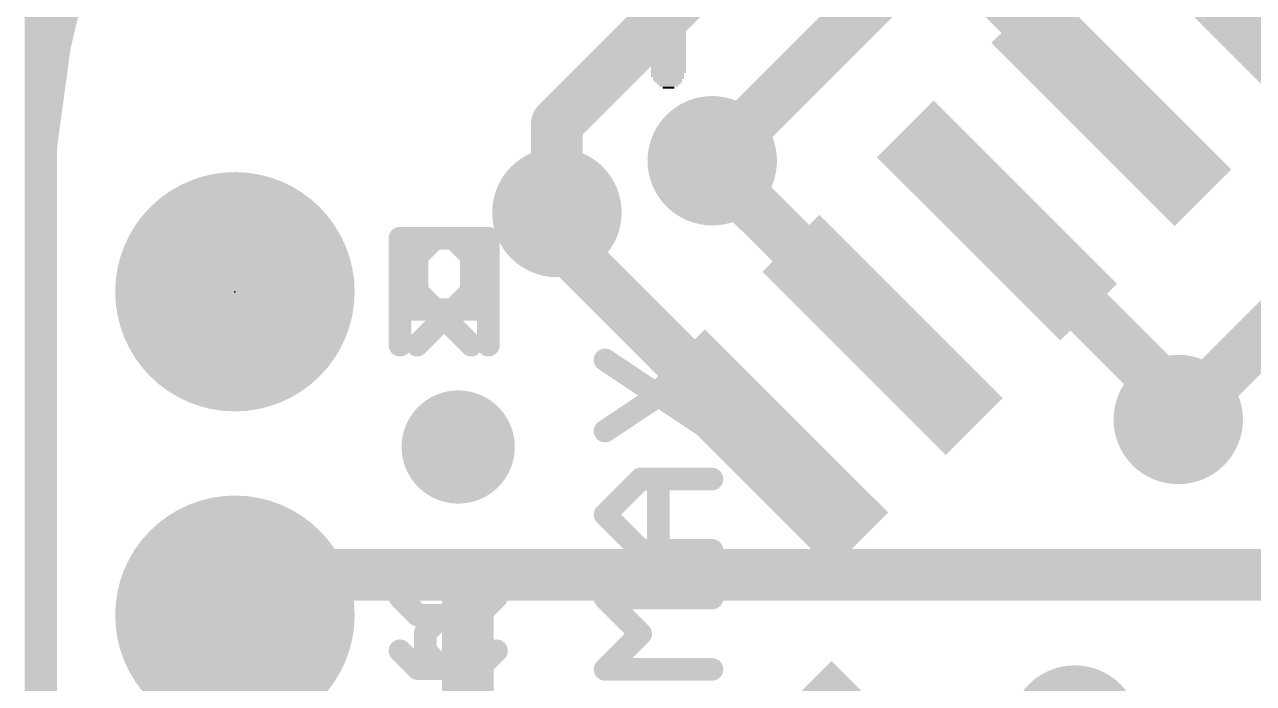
# Model space of a CAD drawing. Extents: x -33 to 81, y -19 to 22.
# Drawn here: x -0.13 to 9.52, y 10.39 to 15.56 of the extents above; entities that cross this region are included whole.
import ezdxf

# ---------------------------------------------------------------- set-up
doc = ezdxf.new("R2010")
doc.units = 0
for name, color, linetype in [('1', 12, 'CONTINUOUS'), ('16', 132, 'CONTINUOUS'), ('17', 110, 'CONTINUOUS'), ('18', 110, 'CONTINUOUS'), ('20', 53, 'CONTINUOUS'), ('21', 41, 'CONTINUOUS'), ('22', 40, 'CONTINUOUS'), ('23', 53, 'CONTINUOUS'), ('51', 53, 'CONTINUOUS')]:
    doc.layers.add(name, color=color, linetype=linetype)

# ---------------------------------------------------------------- blocks, each defined once
blk = doc.blocks.new('RECT')
blk.add_solid([(-0.5, -0.5), (0.5, -0.5), (-0.5, 0.5), (0.5, 0.5)])
blk = doc.blocks.new('ROUNDP')
at = {"const_width": 0.5}
blk.add_lwpolyline([(0, -0.25, 1), (0, 0.25, 1), (0, -0.25)], format="xyb", dxfattribs=at)
blk = doc.blocks.new('ROUNDV')
at = {"const_width": 0.5}
blk.add_lwpolyline([(0, -0.25, 1), (0, 0.25, 1), (0, -0.25)], format="xyb", dxfattribs=at)

msp = doc.modelspace()

# ---------------------------------------------------------------- linework, layer by layer
at = {"layer": '1'}
for points, const_width in [([(0, 0), (0, 21.844)], 0.254), ([(4.0513, 14.7828), (9.017, 19.7485)], 0.4064), ([(5.2705, 14.4907), (8.1153, 17.3355)], 0.4064), ([(4.0513, 14.7828), (4.0513, 14.0843)], 0.4064), ([(8.9281, 12.4587), (9.9949, 13.5255)], 0.4064), ([(3.3528, 11.2395), (1.7526, 11.2395)], 0.4064), ([(1.7526, 11.2395), (1.7526, 11.1506)], 0.4064), ([(16.2433, 11.2395), (3.3528, 11.2395)], 0.4064), ([(3.3528, 11.2395), (3.3528, 4.5085)], 0.4064), ([(1.7526, 11.1506), (1.524, 10.922)], 0.4064)]:
    msp.add_lwpolyline(points, dxfattribs=dict(at, const_width=const_width))
at = {"layer": '1', "const_width": 0.2032}
for points in [[(4.1529, 14.7828, 1), (3.9497, 14.7828)], [(3.9795, 14.8546, 1), (4.1231, 14.711)], [(5.1987, 14.5625, 1), (5.3423, 14.4189)], [(3.9497, 14.0843, 1), (4.1529, 14.0843)], [(8.8563, 12.5305, 1), (8.9999, 12.3869)], [(1.7526, 11.3411, 1), (1.7526, 11.1379)], [(1.8542, 11.2395, 1), (1.651, 11.2395)], [(3.3528, 11.3411, 1), (3.3528, 11.1379)], [(3.4544, 11.2395, 1), (3.2512, 11.2395)], [(3.3528, 11.1379, 1), (3.3528, 11.3411)], [(1.8244, 11.0788, 1), (1.6808, 11.2224)], [(1.651, 11.1506, 1), (1.8542, 11.1506)], [(1.4522, 10.9938, 1), (1.5958, 10.8502)]]:
    msp.add_lwpolyline(points, format="xyb", dxfattribs=at)
at = {"layer": '16'}
for points, const_width in [([(0, 21.844), (0, 0)], 0.254), ([(7.5311, 15.7915), (8.4036, 14.9189)], 0.4064), ([(5.2705, 14.4599), (5.2705, 14.4907)], 0.4064), ([(6.6076, 13.1229), (5.2705, 14.4599)], 0.4064), ([(4.0513, 13.8831), (4.0513, 14.0843)], 0.4064), ([(7.5056, 14.0209), (8.9281, 12.5984)], 0.4064), ([(5.7096, 12.2248), (4.0513, 13.8831)], 0.4064), ([(8.9281, 12.5984), (8.9281, 12.4587)], 0.4064)]:
    msp.add_lwpolyline(points, dxfattribs=dict(at, const_width=const_width))
at = {"layer": '16', "const_width": 0.2032}
for points in [[(8.3318, 14.8471, 1), (8.4755, 14.9908)], [(5.3721, 14.4907, 1), (5.1689, 14.4907)], [(5.3423, 14.5318, 1), (5.1987, 14.3881)], [(5.1689, 14.4599, 1), (5.3721, 14.4599)], [(4.1529, 14.0843, 1), (3.9497, 14.0843)], [(7.5774, 14.0927, 1), (7.4338, 13.9491)], [(4.1231, 13.9549, 1), (3.9795, 13.8113)], [(3.9497, 13.8831, 1), (4.1529, 13.8831)], [(6.5357, 13.051, 1), (6.6794, 13.1947)], [(9.0297, 12.5984, 1), (8.8265, 12.5984)], [(8.8563, 12.5266, 1), (8.9999, 12.6702)], [(8.8265, 12.4587, 1), (9.0297, 12.4587)], [(5.6377, 12.153, 1), (5.7814, 12.2967)]]:
    msp.add_lwpolyline(points, format="xyb", dxfattribs=at)
at = {"layer": '20'}
for points, const_width in [([(7.8105, 21.844, 0.4142), (0, 13.843)], 0.2032), ([(0.0508, 13.9065, 1), (-0.0508, 13.9065)], 0.1016), ([(0.0508, 13.843, 1), (-0.0508, 13.843)], 0.1016), ([(-0.0508, 13.8424, 1), (0.0508, 13.8436)], 0.1016), ([(-0.0508, 13.843, 1), (0.0508, 13.843)], 0.1016)]:
    msp.add_lwpolyline(points, format="xyb", dxfattribs=dict(at, const_width=const_width))
at = {"layer": '20', "const_width": 0.2032}
for points in [[(0, 13.843), (0, 13.9065)], [(0, 7.9375), (0, 13.843)]]:
    msp.add_lwpolyline(points, dxfattribs=at)
at = {"layer": '21', "const_width": 0.1778}
for points in [[(2.8194, 13.0429), (2.8194, 13.8818)], [(2.8194, 13.8818), (3.2389, 13.8818)], [(3.2389, 13.8818), (3.3787, 13.742)], [(3.3787, 13.742), (3.3787, 13.4624)], [(3.3787, 13.4624), (3.2389, 13.3225)], [(3.2389, 13.3225), (2.8194, 13.3225)], [(3.099, 13.3225), (3.3787, 13.0429)], [(4.4292, 12.3677), (5.2681, 12.9269)], [(4.4292, 12.9269), (5.2681, 12.3677)], [(4.4292, 11.7118), (4.7088, 11.9914)], [(4.7088, 11.9914), (5.2681, 11.9914)], [(4.8486, 11.4321), (4.8486, 11.9914)], [(4.7088, 11.4321), (4.4292, 11.7118)], [(5.2681, 11.4321), (4.7088, 11.4321)], [(2.9592, 11.3418), (2.8194, 11.202)], [(3.2389, 11.3418), (2.9592, 11.3418)], [(3.3787, 11.202), (3.2389, 11.3418)], [(2.8194, 11.202), (2.8194, 11.0622)], [(2.8194, 11.0622), (2.9592, 10.9224)], [(4.7088, 10.7763), (4.4292, 11.0559)], [(4.4292, 11.0559), (5.2681, 11.0559)], [(2.9592, 10.9224), (3.2389, 10.9224)], [(3.2389, 10.9224), (3.3787, 10.7825)], [(3.3787, 10.7825), (3.3787, 10.6427)], [(4.4292, 10.4966), (4.7088, 10.7763)], [(2.9592, 10.5029), (2.8194, 10.6427)], [(3.3787, 10.6427), (3.2389, 10.5029)], [(3.2389, 10.5029), (2.9592, 10.5029)], [(5.2681, 10.4966), (4.4292, 10.4966)]]:
    msp.add_lwpolyline(points, dxfattribs=at)
at = {"layer": '21', "const_width": 0.0889}
for points in [[(2.8639, 13.8818, 1), (2.775, 13.8818)], [(2.8194, 13.9263, 1), (2.8194, 13.8374)], [(3.2703, 13.9132, 1), (3.2074, 13.8504)], [(3.2389, 13.8374, 1), (3.2389, 13.9263)], [(3.4231, 13.742, 1), (3.3342, 13.742)], [(3.3472, 13.7106, 1), (3.4101, 13.7734)], [(3.3342, 13.4624, 1), (3.4231, 13.4624)], [(3.4101, 13.4309, 1), (3.3472, 13.4938)], [(2.8194, 13.367, 1), (2.8194, 13.2781)], [(3.1305, 13.354, 1), (3.0676, 13.2911)], [(3.2389, 13.2781, 1), (3.2389, 13.367)], [(3.2074, 13.354, 1), (3.2703, 13.2911)], [(3.3472, 13.0115, 1), (3.4101, 13.0743)], [(2.775, 13.0429, 1), (2.8639, 13.0429)], [(4.4538, 12.9639, 1), (4.4045, 12.8899)], [(5.2928, 12.8899, 1), (5.2434, 12.9639)], [(4.4045, 12.4046, 1), (4.4538, 12.3307)], [(5.2434, 12.3307, 1), (5.2928, 12.4046)], [(4.7088, 12.0359, 1), (4.7088, 11.947)], [(4.7403, 11.96, 1), (4.6774, 12.0228)], [(4.8931, 11.9914, 1), (4.8042, 11.9914)], [(5.2681, 11.947, 1), (5.2681, 12.0359)], [(4.4606, 11.7432, 1), (4.3978, 11.6803)], [(4.3978, 11.7432, 1), (4.4606, 11.6803)], [(4.7088, 11.4766, 1), (4.7088, 11.3877)], [(4.6774, 11.4007, 1), (4.7403, 11.4636)], [(5.2681, 11.3877, 1), (5.2681, 11.4766)], [(2.9592, 11.3863, 1), (2.9592, 11.2974)], [(2.9906, 11.3104, 1), (2.9278, 11.3732)], [(3.2703, 11.3732, 1), (3.2074, 11.3104)], [(3.2389, 11.2974, 1), (3.2389, 11.3863)], [(4.8042, 11.4321, 1), (4.8931, 11.4321)], [(2.8639, 11.202, 1), (2.775, 11.202)], [(2.788, 11.2334, 1), (2.8508, 11.1706)], [(3.3472, 11.1706, 1), (3.4101, 11.2334)], [(2.8508, 11.0936, 1), (2.788, 11.0307)], [(2.775, 11.0622, 1), (2.8639, 11.0622)], [(4.4606, 11.0873, 1), (4.3978, 11.0245)], [(4.4292, 11.1003, 1), (4.4292, 11.0114)], [(5.2681, 11.0114, 1), (5.2681, 11.1003)], [(2.9592, 10.9668, 1), (2.9592, 10.8779)], [(2.9278, 10.8909, 1), (2.9906, 10.9538)], [(3.2703, 10.9538, 1), (3.2074, 10.8909)], [(3.2389, 10.8779, 1), (3.2389, 10.9668)], [(3.4231, 10.7825, 1), (3.3342, 10.7825)], [(3.3472, 10.7511, 1), (3.4101, 10.814)], [(4.7403, 10.7448, 1), (4.6774, 10.8077)], [(4.6774, 10.7448, 1), (4.7403, 10.8077)], [(2.8508, 10.6741, 1), (2.788, 10.6113)], [(3.4101, 10.6113, 1), (3.3472, 10.6741)], [(3.3342, 10.6427, 1), (3.4231, 10.6427)], [(2.9592, 10.5473, 1), (2.9592, 10.4585)], [(2.9278, 10.4715, 1), (2.9906, 10.5343)], [(3.2074, 10.5343, 1), (3.2703, 10.4715)], [(3.2389, 10.4585, 1), (3.2389, 10.5473)], [(4.4292, 10.5411, 1), (4.4292, 10.4522)], [(4.3978, 10.5281, 1), (4.4606, 10.4652)], [(5.2681, 10.4522, 1), (5.2681, 10.5411)]]:
    msp.add_lwpolyline(points, format="xyb", dxfattribs=at)
at = {"layer": '22', "const_width": 0.1778}
for points in [[(3.0942, 13.8818), (2.9543, 13.742)], [(3.0942, 13.8818), (2.9543, 13.742)], [(3.5136, 13.8818), (3.0942, 13.8818)], [(3.5136, 13.8818), (3.0942, 13.8818)], [(3.5136, 13.0429), (3.5136, 13.8818)], [(3.5136, 13.0429), (3.5136, 13.8818)], [(2.9543, 13.742), (2.9543, 13.4624)], [(2.9543, 13.742), (2.9543, 13.4624)], [(2.9543, 13.4624), (3.0942, 13.3225)], [(2.9543, 13.4624), (3.0942, 13.3225)], [(3.234, 13.3225), (2.9543, 13.0429)], [(3.234, 13.3225), (2.9543, 13.0429)], [(3.0942, 13.3225), (3.5136, 13.3225)], [(3.0942, 13.3225), (3.5136, 13.3225)], [(3.0178, 11.202), (3.1577, 11.3418)], [(3.1577, 11.3418), (3.4373, 11.3418)], [(3.4373, 11.3418), (3.5771, 11.202)], [(3.5771, 11.202), (3.5771, 11.0622)], [(3.5771, 11.0622), (3.4373, 10.9224)], [(3.1577, 10.9224), (3.0178, 10.7825)], [(3.4373, 10.9224), (3.1577, 10.9224)], [(3.0178, 10.7825), (3.0178, 10.6427)], [(3.0178, 10.6427), (3.1577, 10.5029)], [(3.4373, 10.5029), (3.5771, 10.6427)], [(3.1577, 10.5029), (3.4373, 10.5029)]]:
    msp.add_lwpolyline(points, dxfattribs=at)
at = {"layer": '22', "const_width": 0.0889}
for points in [[(3.0942, 13.9263, 1), (3.0942, 13.8374)], [(3.0942, 13.9263, 1), (3.0942, 13.8374)], [(3.1256, 13.8504, 1), (3.0627, 13.9132)], [(3.1256, 13.8504, 1), (3.0627, 13.9132)], [(3.5581, 13.8818, 1), (3.4692, 13.8818)], [(3.5581, 13.8818, 1), (3.4692, 13.8818)], [(3.5136, 13.8374, 1), (3.5136, 13.9263)], [(3.5136, 13.8374, 1), (3.5136, 13.9263)], [(2.9988, 13.742, 1), (2.9099, 13.742)], [(2.9988, 13.742, 1), (2.9099, 13.742)], [(2.9229, 13.7734, 1), (2.9858, 13.7106)], [(2.9229, 13.7734, 1), (2.9858, 13.7106)], [(2.9858, 13.4938, 1), (2.9229, 13.4309)], [(2.9858, 13.4938, 1), (2.9229, 13.4309)], [(2.9099, 13.4624, 1), (2.9988, 13.4624)], [(2.9099, 13.4624, 1), (2.9988, 13.4624)], [(3.0942, 13.367, 1), (3.0942, 13.2781)], [(3.0942, 13.367, 1), (3.0942, 13.2781)], [(3.2654, 13.2911, 1), (3.2026, 13.354)], [(3.2654, 13.2911, 1), (3.2026, 13.354)], [(3.5136, 13.2781, 1), (3.5136, 13.367)], [(3.5136, 13.2781, 1), (3.5136, 13.367)], [(3.0627, 13.2911, 1), (3.1256, 13.354)], [(3.0627, 13.2911, 1), (3.1256, 13.354)], [(2.9229, 13.0743, 1), (2.9858, 13.0115)], [(2.9229, 13.0743, 1), (2.9858, 13.0115)], [(3.4692, 13.0429, 1), (3.5581, 13.0429)], [(3.4692, 13.0429, 1), (3.5581, 13.0429)], [(3.1577, 11.3863, 1), (3.1577, 11.2974)], [(3.1891, 11.3104, 1), (3.1262, 11.3732)], [(3.4687, 11.3732, 1), (3.4059, 11.3104)], [(3.4373, 11.2974, 1), (3.4373, 11.3863)], [(3.6216, 11.202, 1), (3.5327, 11.202)], [(2.9864, 11.2334, 1), (3.0493, 11.1706)], [(3.5457, 11.1706, 1), (3.6085, 11.2334)], [(3.5327, 11.0622, 1), (3.6216, 11.0622)], [(3.6085, 11.0307, 1), (3.5457, 11.0936)], [(3.1577, 10.9668, 1), (3.1577, 10.8779)], [(3.1891, 10.8909, 1), (3.1262, 10.9538)], [(3.4059, 10.9538, 1), (3.4687, 10.8909)], [(3.4373, 10.8779, 1), (3.4373, 10.9668)], [(3.0623, 10.7825, 1), (2.9734, 10.7825)], [(2.9864, 10.814, 1), (3.0493, 10.7511)], [(3.0493, 10.6741, 1), (2.9864, 10.6113)], [(3.6085, 10.6113, 1), (3.5457, 10.6741)], [(2.9734, 10.6427, 1), (3.0623, 10.6427)], [(3.1577, 10.5473, 1), (3.1577, 10.4585)], [(3.1262, 10.4715, 1), (3.1891, 10.5343)], [(3.4059, 10.5343, 1), (3.4687, 10.4715)], [(3.4373, 10.4585, 1), (3.4373, 10.5473)]]:
    msp.add_lwpolyline(points, format="xyb", dxfattribs=at)
at = {"layer": '23'}
msp.add_point((1.524, 13.462), dxfattribs=at)

# ---------------------------------------------------------------- block references
at = {"layer": '16', "xscale": 0.63, "yscale": 2.035}
for p, rotation in [((9.3017, 15.8169), 45), ((8.4036, 14.9189), 45), ((7.5056, 14.0209), 45), ((6.6076, 13.1229), 45), ((5.7096, 12.2248), 45), ((5.7096, 9.6192), 135)]:
    msp.add_blockref('RECT', p, dxfattribs=dict(at, rotation=rotation))
at = {"layer": '17', "xscale": 1.8796, "yscale": 1.8796}
for p in [(1.524, 13.462), (1.524, 13.462), (1.524, 10.922), (1.524, 10.922)]:
    msp.add_blockref('ROUNDP', p, dxfattribs=at)
at = {"layer": '18'}
for p, xscale, yscale in [((5.2705, 14.4907), 1.016, 1.016), ((5.2705, 14.4907), 1.016, 1.016), ((4.0513, 14.0843), 1.016, 1.016), ((4.0513, 14.0843), 1.016, 1.016), ((8.9281, 12.4587), 1.016, 1.016), ((8.9281, 12.4587), 1.016, 1.016), ((3.2766, 12.2428), 0.889, 0.889), ((3.2766, 12.2428), 0.889, 0.889), ((8.1153, 10.0203), 1.016, 1.016), ((8.1153, 10.0203), 1.016, 1.016)]:
    msp.add_blockref('ROUNDV', p, dxfattribs=dict(at, xscale=xscale, yscale=yscale))
at = {"layer": '22', "yscale": 0.0152, "rotation": 180}
for p, xscale in [((4.9276, 15.5524), 0.2743), ((4.9276, 15.5372), 0.2743), ((4.9276, 15.5219), 0.2743), ((4.9276, 15.5067), 0.2743), ((4.9276, 15.4915), 0.2743), ((4.9276, 15.4762), 0.2743), ((4.9276, 15.461), 0.2743), ((4.9276, 15.4457), 0.2743), ((4.9276, 15.4305), 0.2743), ((4.9276, 15.4153), 0.2743), ((4.9276, 15.4), 0.2743), ((4.9276, 15.3848), 0.2743), ((4.9276, 15.3695), 0.2743), ((4.9276, 15.3543), 0.2743), ((4.9276, 15.3391), 0.2743), ((4.9276, 15.3238), 0.2743), ((4.9276, 15.3086), 0.2743), ((4.9276, 15.2933), 0.2743), ((4.9276, 15.2781), 0.2743), ((4.9276, 15.2629), 0.2743), ((4.9276, 15.2476), 0.2743), ((4.9276, 15.2324), 0.2743), ((4.9276, 15.2171), 0.2743), ((4.9276, 15.2019), 0.2743), ((4.9276, 15.1867), 0.2743), ((4.92, 15.1714), 0.2591), ((4.92, 15.1562), 0.2591), ((4.9276, 15.1409), 0.2438), ((4.92, 15.1257), 0.2286), ((4.9276, 15.1105), 0.2134), ((4.9276, 15.0952), 0.1829), ((4.9276, 15.08), 0.1524), ((4.9276, 15.0647), 0.0914)]:
    msp.add_blockref('RECT', p, dxfattribs=dict(at, xscale=xscale))
at = {"layer": '51', "xscale": 0.508, "yscale": 0.508, "rotation": 270}
for p in [(1.524, 13.462), (1.524, 10.922)]:
    msp.add_blockref('RECT', p, dxfattribs=at)

doc.saveas('drawing.dxf')
